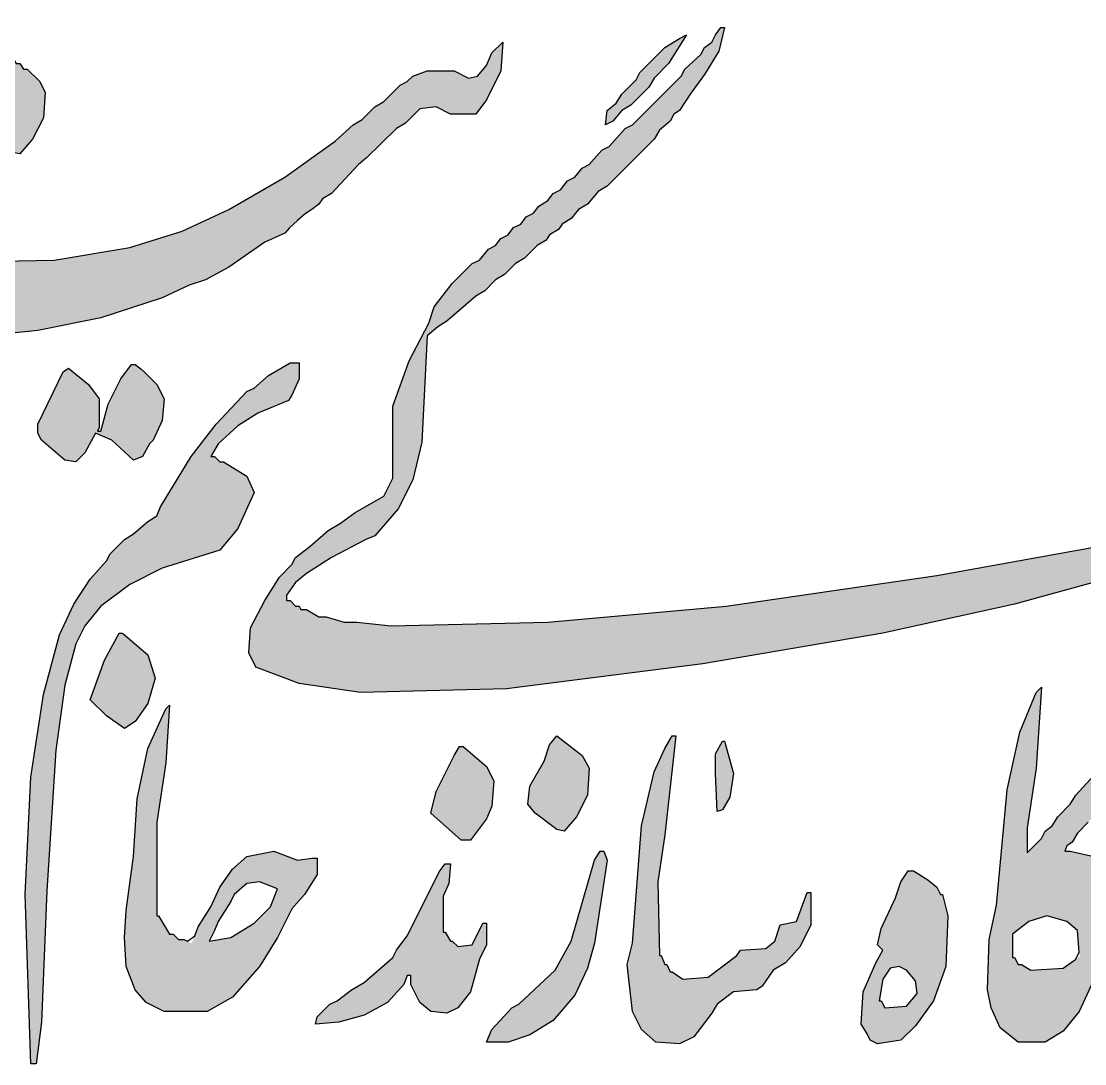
# Model space of a CAD drawing. Header units: inches. Extents: x 212980 to 238967, y -33384 to 2238.
# Drawn here: x 232772.6 to 232954.6, y -31740.1 to -31561.8 of the extents above; entities that cross this region are included whole.
import ezdxf

# ---------------------------------------------------------------- set-up
doc = ezdxf.new("R2010")
doc.units = ezdxf.units.IN
doc.header["$LTSCALE"] = 15
doc.header["$MEASUREMENT"] = 0
doc.layers.add('R2V', color=7, linetype='Continuous')

# ---------------------------------------------------------------- blocks, each defined once
blk = doc.blocks.new('logo NGL-3200')
at = {"linetype": 'Continuous'}
h = blk.add_hatch(color=253, dxfattribs=at)
h.dxf.hatch_style = 1
h.paths.add_polyline_path([(-0.005814, -2.491279), (0.19186, -2.427326), (0.27907, -2.386628), (0.331395, -2.369186), (0.406977, -2.328488), (0.523256, -2.247093), (0.587209, -2.218023), (0.61832, -2.185198), (0.653344, -2.156439), (0.674418, -2.142442), (0.697674, -2.125), (0.709302, -2.107558), (0.738372, -2.090116), (0.825581, -1.997093), (0.850427, -1.975675), (0.947674, -1.880814), (0.976744, -1.863372), (1.023256, -1.81686), (1.075581, -1.811047), (1.122093, -1.834302), (1.203488, -1.834302), (1.238372, -1.787791), (1.284883, -1.694767), (1.290697, -1.601744), (1.255814, -1.636628), (1.238372, -1.677326), (1.209302, -1.712209), (1.180232, -1.718023), (1.133721, -1.694767), (1.046511, -1.694767), (1, -1.712209), (0.982558, -1.729651), (0.959302, -1.741279), (0.906977, -1.793605), (0.877907, -1.811047), (0.837209, -1.851744), (0.808139, -1.869186), (0.75, -1.921512), (0.587209, -2.037791), (0.406977, -2.142442), (0.255814, -2.212209), (0.087209, -2.264535), (-0.156977, -2.305233), (-0.447675, -2.311047), (-0.563954, -2.293605), (-0.604651, -2.293605), (-0.691861, -2.270349), (-0.715117, -2.270349), (-0.80814, -2.235465), (-0.83721, -2.235465), (-0.860465, -2.252907), (-0.883721, -2.264535), (-0.924419, -2.322674), (-0.959303, -2.392442), (-0.994186, -2.438953), (-1.040698, -2.468023), (-1.110465, -2.462209), (-1.127907, -2.462209), (-1.151163, -2.438953), (-1.156977, -2.438953), (-1.174419, -2.398256), (-1.180233, -2.398256), (-1.191861, -2.322674), (-1.197675, -2.322674), (-1.186047, -2.055233), (-1.133721, -1.648256), (-1.133721, -1.514535), (-1.151163, -1.537791), (-1.209303, -1.706395), (-1.255814, -1.956395), (-1.27907, -2.287791), (-1.27907, -2.607558), (-1.255814, -2.665698), (-1.203489, -2.712209), (-1.104651, -2.712209), (-1.063954, -2.677326), (-1.046512, -2.648256), (-1.02907, -2.630814), (-1.011628, -2.578488), (-0.97093, -2.502907), (-0.930233, -2.450581), (-0.889535, -2.450581), (-0.866279, -2.473837), (-0.813954, -2.497093), (-0.616279, -2.537791), (-0.313954, -2.543605), (-0.209303, -2.531977)])
h = blk.add_hatch(color=253, dxfattribs=at)
h.dxf.hatch_style = 1
h.paths.add_polyline_path([(1.436046, -2.113372), (1.406977, -2.130814), (1.389535, -2.15407), (1.366279, -2.165698), (1.348837, -2.188953), (1.325581, -2.200581), (1.308139, -2.223837), (1.284883, -2.235465), (1.267442, -2.258721), (1.244186, -2.270349), (1.215116, -2.305233), (1.19186, -2.31686), (1.127907, -2.380814), (1.069767, -2.456395), (1.052325, -2.508721), (0.988372, -2.630814), (0.936046, -2.776163), (0.936046, -3.008721), (0.906977, -3.06686), (0.813953, -3.119186), (0.767442, -3.15407), (0.726744, -3.177326), (0.668604, -3.229651), (0.622093, -3.264535), (0.610465, -3.287791), (0.569767, -3.328488), (0.523256, -3.40407), (0.476744, -3.491279), (0.47093, -3.572674), (0.494186, -3.619186), (0.633721, -3.671512), (0.831395, -3.700581), (1.302325, -3.688953), (1.936046, -3.607558), (2.517442, -3.508721), (2.94186, -3.415698), (3.383721, -3.293605), (3.459302, -3.252907), (3.47093, -3.235465), (3.476744, -3.212209), (3.453488, -3.194767), (3.401163, -3.194767), (2.69186, -3.322674), (2.011628, -3.421512), (1.436046, -3.473837), (0.930232, -3.485465), (0.819767, -3.473837), (0.77907, -3.473837), (0.72093, -3.456395), (0.697674, -3.456395), (0.656977, -3.43314), (0.639535, -3.43314), (0.633721, -3.421512), (0.622093, -3.421512), (0.604651, -3.40407), (0.593023, -3.40407), (0.593023, -3.386628), (0.622093, -3.34593), (0.656977, -3.31686), (0.738372, -3.264535), (0.848837, -3.206395), (0.877907, -3.194767), (0.953488, -3.107558), (1, -3.014535), (1.02907, -2.892442), (1.046511, -2.549419), (1.081395, -2.520349), (1.110465, -2.502907), (1.203488, -2.421512), (1.232558, -2.40407), (1.267442, -2.369186), (1.296511, -2.351744), (1.331395, -2.31686), (1.360465, -2.299419), (1.401163, -2.258721), (1.430232, -2.241279), (1.44186, -2.223837), (1.47093, -2.206395), (1.482558, -2.188953), (1.511628, -2.171512), (1.534883, -2.142442), (1.563953, -2.125), (1.598837, -2.084302), (1.627907, -2.06686), (1.77907, -1.915698), (1.796511, -1.886628), (1.831395, -1.857558), (1.843023, -1.834302), (1.860465, -1.822674), (1.895349, -1.770349), (1.94186, -1.706395), (1.988372, -1.630814), (2.005814, -1.555233), (1.994186, -1.555233), (1.976744, -1.578488), (1.965116, -1.601744), (1.94186, -1.619186), (1.930232, -1.642442), (1.877907, -1.688953), (1.866279, -1.712209), (1.709302, -1.869186), (1.686046, -1.880814), (1.633721, -1.938953), (1.610465, -1.950581), (1.569767, -1.997093), (1.546511, -2.008721), (1.523256, -2.037791), (1.5, -2.049419), (1.476744, -2.078488), (1.453488, -2.090116)])
h = blk.add_hatch(color=253, dxfattribs=at)
h.dxf.hatch_style = 1
h.paths.add_polyline_path([(1.703488, -1.805233), (1.761628, -1.747093), (1.77907, -1.718023), (1.825581, -1.671512), (1.883721, -1.578488), (1.860465, -1.590116), (1.813953, -1.619186), (1.732558, -1.700581), (1.72093, -1.723837), (1.674418, -1.770349), (1.656977, -1.799419), (1.627907, -1.822674), (1.622093, -1.869186), (1.645349, -1.857558), (1.674418, -1.822674)])
h = blk.add_hatch(color=253, dxfattribs=at)
h.dxf.hatch_style = 1
h.paths.add_polyline_path([(-0.395349, -1.863372), (-0.302326, -1.956395), (-0.267442, -1.962209), (-0.226744, -1.915698), (-0.191861, -1.84593), (-0.186047, -1.764535), (-0.203489, -1.729651), (-0.244186, -1.688953), (-0.255814, -1.688953), (-0.267442, -1.671512), (-0.311047, -1.671512), (-0.325582, -1.700581)])
h = blk.add_hatch(color=253, dxfattribs=at)
h.dxf.hatch_style = 1
h.paths.add_polyline_path([(2.94186, -3.415698), (3.383721, -3.293605), (3.459302, -3.252907), (3.47093, -3.235465), (3.476744, -3.212209), (3.453488, -3.194767), (3.401163, -3.194767), (2.69186, -3.322674), (2.011628, -3.421512), (1.436046, -3.473837), (0.930232, -3.485465), (0.819767, -3.473837), (0.77907, -3.473837), (0.72093, -3.456395), (0.697674, -3.456395), (0.656977, -3.43314), (0.633721, -3.43314), (0.604651, -3.40407), (0.593023, -3.40407), (0.593023, -3.386628), (0.622093, -3.34593), (0.656977, -3.31686), (0.738372, -3.264535), (0.848837, -3.206395), (0.877907, -3.194767), (0.953488, -3.107558), (1, -3.014535), (1.02907, -2.892442), (1.048178, -2.516639), (0.988372, -2.630814), (0.936046, -2.776163), (0.936046, -3.008721), (0.906977, -3.06686), (0.813953, -3.119186), (0.767442, -3.15407), (0.726744, -3.177326), (0.668604, -3.229651), (0.622093, -3.264535), (0.610465, -3.287791), (0.569767, -3.328488), (0.523256, -3.40407), (0.476744, -3.491279), (0.47093, -3.572674), (0.494186, -3.619186), (0.633721, -3.671512), (0.831395, -3.700581), (1.302325, -3.688953), (1.936046, -3.607558), (2.517442, -3.508721)])
h = blk.add_hatch(color=253, dxfattribs=at)
h.dxf.hatch_style = 1
h.paths.add_polyline_path([(-0.151163, -3.886628), (-0.122093, -3.677326), (-0.08721, -3.543605), (-0.05814, -3.485465), (-0.005814, -3.421512), (0.087209, -3.351744), (0.19186, -3.299419), (0.377907, -3.241279), (0.436046, -3.171512), (0.488372, -3.055233), (0.465116, -3.002907), (0.389535, -2.956395), (0.377907, -2.956395), (0.360465, -2.938953), (0.348837, -2.938953), (0.372093, -2.898256), (0.436046, -2.840116), (0.5, -2.799419), (0.598837, -2.758721), (0.610465, -2.741279), (0.633721, -2.688953), (0.633721, -2.636628), (0.604651, -2.636628), (0.534883, -2.677326), (0.488372, -2.718023), (0.465116, -2.729651), (0.366279, -2.834302), (0.284883, -2.938953), (0.186046, -3.101744), (0.174418, -3.130814), (0.145349, -3.148256), (0.098837, -3.188953), (0.069767, -3.206395), (0.023256, -3.252907), (0.011628, -3.276163), (-0.040698, -3.334302), (-0.093023, -3.415698), (-0.139535, -3.514535), (-0.191861, -3.706395), (-0.232558, -3.973837), (-0.25, -4.351744), (-0.232558, -4.898256), (-0.215117, -4.898256), (-0.197675, -4.764535), (-0.180233, -4.340116)])
h = blk.add_hatch(color=253, dxfattribs=at)
h.dxf.hatch_style = 1
h.paths.add_polyline_path([(-0.005814, -2.857558), (-0.017442, -2.857558), (-0.011628, -2.84593), (-0.011628, -2.752907), (-0.046512, -2.706395), (-0.110465, -2.65407), (-0.127907, -2.665698), (-0.209303, -2.834302), (-0.209303, -2.863372), (-0.197675, -2.886628), (-0.122093, -2.950581), (-0.08721, -2.956395), (-0.05814, -2.927326), (-0.023256, -2.863372), (0.02907, -2.886628), (0.098837, -2.950581), (0.127907, -2.938953), (0.151163, -2.898256), (0.16279, -2.886628), (0.19186, -2.822674), (0.197674, -2.752907), (0.174418, -2.706395), (0.133721, -2.665698), (0.122624, -2.655958), (0.104651, -2.642442), (0.093023, -2.642442), (0.058139, -2.688953), (0.017442, -2.770349)])
h = blk.add_hatch(color=253, dxfattribs=at)
h.dxf.hatch_style = 1
h.paths.add_polyline_path([(-0.209303, -2.834302), (-0.209303, -2.863372), (-0.197675, -2.886628), (-0.122093, -2.950581), (-0.08721, -2.956395), (-0.05814, -2.927326), (-0.011628, -2.842054), (-0.011628, -2.752907), (-0.046512, -2.706395), (-0.110465, -2.65407), (-0.127907, -2.665698)])
h = blk.add_hatch(color=253, dxfattribs=at)
h.dxf.hatch_style = 1
h.paths.add_polyline_path([(3.122093, -4.212209), (3.104651, -4.212209), (3.110465, -4.194767), (3.127907, -4.18314), (3.145349, -4.15407), (3.180232, -4.119186), (3.302325, -3.962209), (3.337209, -3.909884), (3.41279, -3.822674), (3.494186, -3.700581), (3.593023, -3.572674), (3.686046, -3.427326), (3.744186, -3.293605), (3.761628, -3.18314), (3.639535, -3.357558), (3.534883, -3.508721), (3.523256, -3.531977), (3.447674, -3.630814), (3.436046, -3.65407), (3.383721, -3.718023), (3.372093, -3.741279), (3.296511, -3.834302), (3.267442, -3.880814), (3.215116, -3.938953), (3.197674, -3.968023), (3.139535, -4.031977), (3.122093, -4.061047), (3.081395, -4.101744), (3.063953, -4.130814), (3.040697, -4.148256), (3.02907, -4.171512), (2.982558, -4.218023), (2.982558, -4.136628), (3.011628, -3.944767), (3.02907, -3.68314), (3.011628, -3.700581), (2.959302, -3.828488), (2.918604, -4.014535), (2.883721, -4.386628), (2.860465, -4.497093), (2.854651, -4.659884), (2.866279, -4.718023), (2.895349, -4.781977), (2.953488, -4.828488), (3.040697, -4.828488), (3.098837, -4.793605), (3.151163, -4.729651), (3.215116, -4.590116), (3.25, -4.438953), (3.255814, -4.31686), (3.226744, -4.252907), (3.197674, -4.229651)])
h.paths.add_polyline_path([(3.110465, -4.438953), (3.145349, -4.468023), (3.152339, -4.551902), (3.098837, -4.590116), (2.994186, -4.59593), (2.965116, -4.578488), (2.953488, -4.578488), (2.94186, -4.555233), (2.936046, -4.555233), (2.936046, -4.479651), (2.988372, -4.438953), (3.046511, -4.421512)], flags=16)
h = blk.add_hatch(color=253, dxfattribs=at)
h.dxf.hatch_style = 1
h.paths.add_polyline_path([(0.168604, -3.65407), (0.145349, -3.578488), (0.063953, -3.508721), (0.052325, -3.508721), (0.005814, -3.59593), (-0.040698, -3.723837), (0.011628, -3.776163), (0.069767, -3.81686), (0.104651, -3.793605), (0.145349, -3.735465)])
h = blk.add_hatch(color=253, dxfattribs=at)
h.dxf.hatch_style = 1
h.paths.add_polyline_path([(0.261628, -4.497093), (0.244186, -4.497093), (0.226744, -4.479651), (0.215116, -4.479651), (0.180232, -4.421512), (0.174418, -4.421512), (0.174418, -4.119186), (0.203488, -3.927326), (0.215116, -3.741279), (0.203488, -3.752907), (0.145349, -3.880814), (0.110465, -4.043605), (0.098837, -4.229651), (0.075581, -4.40407), (0.069767, -4.491279), (0.075581, -4.584302), (0.104651, -4.659884), (0.139535, -4.700581), (0.197674, -4.729651), (0.337209, -4.729651), (0.418604, -4.68314), (0.505814, -4.584302), (0.563953, -4.491279), (0.610465, -4.398256), (0.651163, -4.351744), (0.69186, -4.287791), (0.69186, -4.235465), (0.674418, -4.235465), (0.627907, -4.241279), (0.552325, -4.212209), (0.465116, -4.229651), (0.418604, -4.270349), (0.377907, -4.328488), (0.348837, -4.392442), (0.308139, -4.456395), (0.286821, -4.50969)])
h.paths.add_polyline_path([(0.343023, -4.502907), (0.360465, -4.468023), (0.372093, -4.438953), (0.41279, -4.375), (0.424418, -4.351744), (0.465116, -4.31686), (0.505814, -4.311047), (0.563953, -4.334302), (0.540697, -4.392442), (0.488372, -4.444767), (0.41279, -4.491279)], flags=16)
h = blk.add_hatch(color=253, dxfattribs=at)
h.dxf.hatch_style = 1
h.paths.add_polyline_path([(1.563953, -4.031977), (1.569767, -3.944767), (1.546511, -3.90407), (1.465116, -3.840116), (1.44186, -3.869186), (1.424418, -3.921512), (1.377907, -4.002907), (1.372093, -4.061047), (1.395349, -4.090116), (1.465116, -4.142442), (1.488372, -4.148256), (1.52907, -4.101744)])
h = blk.add_hatch(color=253, dxfattribs=at)
h.dxf.hatch_style = 1
h.paths.add_polyline_path([(1.872093, -4.625), (1.837209, -4.601744), (1.831395, -4.601744), (1.819767, -4.578488), (1.813953, -4.578488), (1.802325, -4.549419), (1.796511, -4.549419), (1.790697, -4.311047), (1.813953, -4.159884), (1.848837, -3.840116), (1.837209, -3.840116), (1.813953, -3.880814), (1.77907, -3.956395), (1.738372, -4.130814), (1.709302, -4.508721), (1.69186, -4.578488), (1.709302, -4.729651), (1.738372, -4.787791), (1.784883, -4.828488), (1.860465, -4.834302), (1.906977, -4.811047), (1.965116, -4.735465), (1.982558, -4.706395), (2.034883, -4.665698), (2.110465, -4.659884), (2.127907, -4.648256), (2.16279, -4.59593), (2.203488, -4.572674), (2.25, -4.520349), (2.284883, -4.450581), (2.284883, -4.34593), (2.273256, -4.34593), (2.238372, -4.438953), (2.186046, -4.450581), (2.168604, -4.502907), (2.139535, -4.526163), (2.058139, -4.531977), (2.046511, -4.549419), (1.953488, -4.619186)])
h = blk.add_hatch(color=253, dxfattribs=at)
h.dxf.hatch_style = 1
h.paths.add_polyline_path([(1.156977, -4.177326), (1.186046, -4.177326), (1.238372, -4.107558), (1.255814, -4.06686), (1.261628, -3.985465), (1.238372, -3.938953), (1.16279, -3.875), (1.151163, -3.875), (1.133721, -3.90407), (1.075581, -4.020349), (1.058139, -4.090116)])
h = blk.add_hatch(color=253, dxfattribs=at)
h.dxf.hatch_style = 1
h.paths.add_polyline_path([(2.034883, -3.962209), (2.005814, -3.857558), (2, -3.857558), (1.976744, -3.898256), (1.976744, -3.962209), (1.982558, -4.084302), (2, -4.078488), (2.023256, -4.037791)])
h = blk.add_hatch(color=253, dxfattribs=at)
h.dxf.hatch_style = 1
h.paths.add_polyline_path([(1.523256, -4.677326), (1.563953, -4.590116), (1.587209, -4.508721), (1.627907, -4.241279), (1.616279, -4.212209), (1.604651, -4.212209), (1.587209, -4.241279), (1.511628, -4.502907), (1.459302, -4.59593), (1.343023, -4.706395), (1.319767, -4.718023), (1.255814, -4.787791), (1.238372, -4.828488), (1.308139, -4.828488), (1.377907, -4.805233), (1.453488, -4.758721)])
h = blk.add_hatch(color=253, dxfattribs=at)
h.dxf.hatch_style = 1
h.paths.add_polyline_path([(0.994186, -4.613372), (0.994186, -4.642442), (1.023256, -4.700581), (1.058139, -4.729651), (1.110465, -4.735465), (1.145349, -4.718023), (1.186046, -4.665698), (1.215116, -4.561047), (1.238372, -4.514535), (1.238372, -4.444767), (1.226744, -4.444767), (1.19186, -4.514535), (1.145349, -4.520349), (1.127907, -4.502907), (1.122093, -4.502907), (1.104651, -4.473837), (1.098837, -4.473837), (1.098837, -4.357558), (1.116279, -4.31686), (1.122093, -4.252907), (1.104651, -4.252907), (1.087209, -4.276163), (0.982558, -4.485465), (0.947674, -4.531977), (0.936046, -4.555233), (0.843023, -4.636628), (0.802325, -4.659884), (0.755814, -4.694767), (0.732558, -4.706395), (0.69186, -4.747093), (0.686046, -4.770349), (0.761628, -4.764535), (0.843023, -4.741279), (0.918604, -4.700581), (0.97093, -4.642442), (0.982558, -4.613372)])
h = blk.add_hatch(color=253, dxfattribs=at)
h.dxf.hatch_style = 1
h.paths.add_polyline_path([(2.517442, -4.531977), (2.494186, -4.572674), (2.453488, -4.665698), (2.447674, -4.770349), (2.480065, -4.824335), (2.5, -4.834302), (2.575581, -4.822674), (2.622093, -4.776163), (2.680232, -4.694767), (2.72093, -4.584302), (2.726744, -4.421512), (2.709302, -4.351744), (2.703488, -4.351744), (2.69186, -4.328488), (2.66279, -4.305233), (2.616279, -4.276163), (2.598837, -4.276163), (2.575581, -4.311047), (2.558139, -4.363372), (2.511628, -4.462209), (2.5, -4.514535)])
h.paths.add_polyline_path([(2.569767, -4.584302), (2.593023, -4.59593), (2.622093, -4.630814), (2.627907, -4.671512), (2.593023, -4.712209), (2.523256, -4.718023), (2.511628, -4.694767), (2.505814, -4.694767), (2.517442, -4.625), (2.540697, -4.590116)], flags=16)
at = {"layer": 'R2V', "color": 253}
for points in [[(-0.447675, -2.311047, 0), (-0.156977, -2.305233, 0), (0.087209, -2.264535, 0), (0.255814, -2.212209, 0), (0.406977, -2.142442, 0), (0.587209, -2.037791, 0), (0.75, -1.921512, 0), (0.808139, -1.869186, 0), (0.837209, -1.851744, 0), (0.877907, -1.811047, 0), (0.906977, -1.793605, 0), (0.959302, -1.741279, 0), (0.982558, -1.729651, 0), (1, -1.712209, 0), (1.046511, -1.694767, 0), (1.133721, -1.694767, 0), (1.180232, -1.718023, 0), (1.209302, -1.712209, 0), (1.238372, -1.677326, 0), (1.255814, -1.636628, 0), (1.290697, -1.601744, 0), (1.284883, -1.694767, 0), (1.238372, -1.787791, 0), (1.203488, -1.834302, 0), (1.122093, -1.834302, 0), (1.075581, -1.811047, 0), (1.023256, -1.81686, 0), (0.976744, -1.863372, 0), (0.947674, -1.880814, 0), (0.850427, -1.975675, 0), (0.825581, -1.997093, 0), (0.738372, -2.090116, 0), (0.709302, -2.107558, 0), (0.697674, -2.125, 0), (0.674418, -2.142442, 0), (0.653344, -2.156439, 0), (0.627907, -2.177326, 0), (0.602874, -2.201495, 0), (0.587209, -2.218023, 0), (0.523256, -2.247093, 0), (0.406977, -2.328488, 0), (0.331395, -2.369186, 0), (0.27907, -2.386628, 0), (0.19186, -2.427326, 0), (-0.005814, -2.491279, 0), (-0.209303, -2.531977, 0), (-0.313954, -2.543605, 0)], [(2.005814, -1.555233, 0), (1.988372, -1.630814, 0), (1.94186, -1.706395, 0), (1.895349, -1.770349, 0), (1.860465, -1.822674, 0), (1.843023, -1.834302, 0), (1.831395, -1.857558, 0), (1.796511, -1.886628, 0), (1.77907, -1.915698, 0), (1.627907, -2.06686, 0), (1.598837, -2.084302, 0), (1.563953, -2.125, 0), (1.534883, -2.142442, 0), (1.511628, -2.171512, 0), (1.482558, -2.188953, 0), (1.47093, -2.206395, 0), (1.44186, -2.223837, 0), (1.430232, -2.241279, 0), (1.401163, -2.258721, 0), (1.360465, -2.299419, 0), (1.331395, -2.31686, 0), (1.296511, -2.351744, 0), (1.267442, -2.369186, 0), (1.232558, -2.40407, 0), (1.203488, -2.421512, 0), (1.110465, -2.502907, 0), (1.081395, -2.520349, 0), (1.046511, -2.549419, 0), (1.02907, -2.892442, 0), (1, -3.014535, 0), (0.953488, -3.107558, 0), (0.877907, -3.194767, 0), (0.848837, -3.206395, 0), (0.738372, -3.264535, 0), (0.656977, -3.31686, 0), (0.622093, -3.34593, 0), (0.593023, -3.386628, 0), (0.593023, -3.40407, 0), (0.604651, -3.40407, 0), (0.622093, -3.421512, 0), (0.633721, -3.421512, 0), (0.639535, -3.43314, 0), (0.656977, -3.43314, 0), (0.697674, -3.456395, 0), (0.72093, -3.456395, 0), (0.77907, -3.473837, 0), (0.819767, -3.473837, 0), (0.930232, -3.485465, 0), (1.436046, -3.473837, 0), (2.011628, -3.421512, 0), (2.69186, -3.322674, 0), (3.401163, -3.194767, 0)], [(3.383721, -3.293605, 0), (2.94186, -3.415698, 0), (2.517442, -3.508721, 0), (1.936046, -3.607558, 0), (1.302325, -3.688953, 0), (0.831395, -3.700581, 0), (0.633721, -3.671512, 0), (0.494186, -3.619186, 0), (0.47093, -3.572674, 0), (0.476744, -3.491279, 0), (0.523256, -3.40407, 0), (0.569767, -3.328488, 0), (0.610465, -3.287791, 0), (0.622093, -3.264535, 0), (0.668604, -3.229651, 0), (0.726744, -3.177326, 0), (0.767442, -3.15407, 0), (0.813953, -3.119186, 0), (0.906977, -3.06686, 0), (0.936046, -3.008721, 0), (0.936046, -2.776163, 0), (0.988372, -2.630814, 0), (1.052325, -2.508721, 0), (1.069767, -2.456395, 0), (1.127907, -2.380814, 0), (1.19186, -2.31686, 0), (1.215116, -2.305233, 0), (1.244186, -2.270349, 0), (1.267442, -2.258721, 0), (1.284883, -2.235465, 0), (1.308139, -2.223837, 0), (1.325581, -2.200581, 0), (1.348837, -2.188953, 0), (1.366279, -2.165698, 0), (1.389535, -2.15407, 0), (1.406977, -2.130814, 0), (1.436046, -2.113372, 0), (1.453488, -2.090116, 0), (1.476744, -2.078488, 0), (1.5, -2.049419, 0), (1.523256, -2.037791, 0), (1.546511, -2.008721, 0), (1.569767, -1.997093, 0), (1.610465, -1.950581, 0), (1.633721, -1.938953, 0), (1.686046, -1.880814, 0), (1.709302, -1.869186, 0), (1.866279, -1.712209, 0), (1.877907, -1.688953, 0), (1.930232, -1.642442, 0), (1.94186, -1.619186, 0), (1.965116, -1.601744, 0), (1.976744, -1.578488, 0), (1.994186, -1.555233, 0), (2.005814, -1.555233, 0)], [(1.883721, -1.578488, 0), (1.825581, -1.671512, 0), (1.77907, -1.718023, 0), (1.761628, -1.747093, 0), (1.703488, -1.805233, 0), (1.674418, -1.822674, 0), (1.645349, -1.857558, 0), (1.622093, -1.869186, 0), (1.627907, -1.822674, 0), (1.656977, -1.799419, 0), (1.674418, -1.770349, 0), (1.72093, -1.723837, 0), (1.732558, -1.700581, 0), (1.813953, -1.619186, 0), (1.860465, -1.590116, 0), (1.883721, -1.578488, 0)], [(-0.290698, -1.65407, 0), (-0.27907, -1.671512, 0), (-0.267442, -1.671512, 0), (-0.255814, -1.688953, 0), (-0.244186, -1.688953, 0), (-0.203489, -1.729651, 0), (-0.186047, -1.764535, 0), (-0.191861, -1.84593, 0), (-0.226744, -1.915698, 0), (-0.267442, -1.962209, 0), (-0.302326, -1.956395, 0), (-0.395349, -1.863372, 0), (-0.325582, -1.700581, 0), (-0.302326, -1.65407, 0), (-0.290698, -1.65407, 0)], [(0.633721, -2.636628, 0), (0.633721, -2.688953, 0), (0.610465, -2.741279, 0), (0.598837, -2.758721, 0), (0.5, -2.799419, 0), (0.436046, -2.840116, 0), (0.372093, -2.898256, 0), (0.348837, -2.938953, 0), (0.360465, -2.938953, 0), (0.377907, -2.956395, 0), (0.389535, -2.956395, 0), (0.465116, -3.002907, 0), (0.488372, -3.055233, 0), (0.436046, -3.171512, 0), (0.377907, -3.241279, 0), (0.19186, -3.299419, 0), (0.087209, -3.351744, 0), (-0.005814, -3.421512, 0), (-0.05814, -3.485465, 0), (-0.08721, -3.543605, 0), (-0.122093, -3.677326, 0), (-0.151163, -3.886628, 0), (-0.180233, -4.340116, 0), (-0.197675, -4.764535, 0), (-0.215117, -4.898256, 0), (-0.232558, -4.898256, 0), (-0.25, -4.351744, 0), (-0.232558, -3.973837, 0), (-0.191861, -3.706395, 0), (-0.139535, -3.514535, 0), (-0.093023, -3.415698, 0), (-0.040698, -3.334302, 0), (0.011628, -3.276163, 0), (0.023256, -3.252907, 0), (0.069767, -3.206395, 0), (0.098837, -3.188953, 0), (0.145349, -3.148256, 0), (0.174418, -3.130814, 0), (0.186046, -3.101744, 0), (0.284883, -2.938953, 0), (0.366279, -2.834302, 0), (0.465116, -2.729651, 0), (0.488372, -2.718023, 0), (0.534883, -2.677326, 0), (0.604651, -2.636628, 0), (0.633721, -2.636628, 0)], [(0.104651, -2.642442, 0), (0.122624, -2.655958, 0), (0.133721, -2.665698, 0), (0.174418, -2.706395, 0), (0.197674, -2.752907, 0), (0.19186, -2.822674, 0), (0.16279, -2.886628, 0), (0.16279, -2.886628, 0), (0.151163, -2.898256, 0), (0.151163, -2.898256, 0), (0.127907, -2.938953, 0), (0.098837, -2.950581, 0), (0.02907, -2.886628, 0), (-0.023256, -2.863372, 0), (-0.05814, -2.927326, 0), (-0.08721, -2.956395, 0), (-0.122093, -2.950581, 0), (-0.197675, -2.886628, 0), (-0.209303, -2.863372, 0), (-0.209303, -2.834302, 0), (-0.127907, -2.665698, 0), (-0.110465, -2.65407, 0), (-0.046512, -2.706395, 0), (-0.011628, -2.752907, 0), (-0.011628, -2.84593, 0), (-0.017442, -2.857558, 0), (-0.005814, -2.857558, 0), (0.017442, -2.770349, 0), (0.058139, -2.688953, 0), (0.093023, -2.642442, 0), (0.104651, -2.642442, 0)], [(3.180232, -4.119186, 0), (3.145349, -4.15407, 0), (3.127907, -4.18314, 0), (3.110465, -4.194767, 0), (3.104651, -4.212209, 0), (3.122093, -4.212209, 0), (3.197674, -4.229651, 0)], [(3.215116, -4.590116, 0), (3.151163, -4.729651, 0), (3.098837, -4.793605, 0), (3.040697, -4.828488, 0), (2.953488, -4.828488, 0), (2.895349, -4.781977, 0), (2.866279, -4.718023, 0), (2.854651, -4.659884, 0), (2.860465, -4.497093, 0), (2.883721, -4.386628, 0), (2.918604, -4.014535, 0), (2.959302, -3.828488, 0), (3.011628, -3.700581, 0), (3.02907, -3.68314, 0), (3.011628, -3.944767, 0), (2.982558, -4.136628, 0), (2.982558, -4.218023, 0), (3.02907, -4.171512, 0), (3.040697, -4.148256, 0), (3.063953, -4.130814, 0), (3.081395, -4.101744, 0), (3.122093, -4.061047, 0), (3.139535, -4.031977, 0), (3.197674, -3.968023, 0)], [(0.063953, -3.508721, 0), (0.145349, -3.578488, 0), (0.168604, -3.65407, 0), (0.145349, -3.735465, 0), (0.104651, -3.793605, 0), (0.069767, -3.81686, 0), (0.011628, -3.776163, 0), (-0.040698, -3.723837, 0), (0.005814, -3.59593, 0), (0.052325, -3.508721, 0), (0.063953, -3.508721, 0)], [(0.215116, -3.741279, 0), (0.203488, -3.927326, 0), (0.174418, -4.119186, 0), (0.174418, -4.421512, 0), (0.180232, -4.421512, 0), (0.215116, -4.479651, 0), (0.226744, -4.479651, 0), (0.244186, -4.497093, 0), (0.261628, -4.497093, 0), (0.273256, -4.502907, 0), (0.296511, -4.485465, 0), (0.308139, -4.456395, 0), (0.348837, -4.392442, 0), (0.377907, -4.328488, 0), (0.418604, -4.270349, 0), (0.465116, -4.229651, 0), (0.552325, -4.212209, 0), (0.627907, -4.241279, 0), (0.674418, -4.235465, 0), (0.69186, -4.235465, 0), (0.69186, -4.287791, 0), (0.651163, -4.351744, 0), (0.610465, -4.398256, 0), (0.563953, -4.491279, 0), (0.505814, -4.584302, 0), (0.418604, -4.68314, 0), (0.337209, -4.729651, 0), (0.197674, -4.729651, 0), (0.139535, -4.700581, 0), (0.104651, -4.659884, 0), (0.075581, -4.584302, 0), (0.069767, -4.491279, 0), (0.075581, -4.40407, 0), (0.098837, -4.229651, 0), (0.110465, -4.043605, 0), (0.145349, -3.880814, 0), (0.203488, -3.752907, 0), (0.215116, -3.741279, 0)], [(1.465116, -3.840116, 0), (1.546511, -3.90407, 0), (1.569767, -3.944767, 0), (1.563953, -4.031977, 0), (1.52907, -4.101744, 0), (1.488372, -4.148256, 0), (1.465116, -4.142442, 0), (1.395349, -4.090116, 0), (1.372093, -4.061047, 0), (1.377907, -4.002907, 0), (1.424418, -3.921512, 0), (1.44186, -3.869186, 0), (1.465116, -3.840116, 0)], [(1.848837, -3.840116, 0), (1.813953, -4.159884, 0), (1.790697, -4.311047, 0), (1.796511, -4.549419, 0), (1.802325, -4.549419, 0), (1.813953, -4.578488, 0), (1.819767, -4.578488, 0), (1.831395, -4.601744, 0), (1.837209, -4.601744, 0), (1.872093, -4.625, 0), (1.953488, -4.619186, 0), (2.046511, -4.549419, 0), (2.058139, -4.531977, 0), (2.139535, -4.526163, 0), (2.168604, -4.502907, 0), (2.186046, -4.450581, 0), (2.238372, -4.438953, 0), (2.273256, -4.34593, 0), (2.284883, -4.34593, 0), (2.284883, -4.450581, 0), (2.25, -4.520349, 0), (2.203488, -4.572674, 0), (2.16279, -4.59593, 0), (2.127907, -4.648256, 0), (2.110465, -4.659884, 0), (2.034883, -4.665698, 0), (1.982558, -4.706395, 0), (1.965116, -4.735465, 0), (1.906977, -4.811047, 0), (1.860465, -4.834302, 0), (1.784883, -4.828488, 0), (1.738372, -4.787791, 0), (1.709302, -4.729651, 0), (1.69186, -4.578488, 0), (1.709302, -4.508721, 0), (1.738372, -4.130814, 0), (1.77907, -3.956395, 0), (1.813953, -3.880814, 0), (1.837209, -3.840116, 0), (1.848837, -3.840116, 0)], [(1.16279, -3.875, 0), (1.238372, -3.938953, 0), (1.261628, -3.985465, 0), (1.255814, -4.06686, 0), (1.238372, -4.107558, 0), (1.186046, -4.177326, 0), (1.156977, -4.177326, 0), (1.058139, -4.090116, 0), (1.075581, -4.020349, 0), (1.133721, -3.90407, 0), (1.151163, -3.875, 0), (1.16279, -3.875, 0)], [(2.005814, -3.857558, 0), (2.034883, -3.962209, 0), (2.023256, -4.037791, 0), (2, -4.078488, 0), (1.982558, -4.084302, 0), (1.976744, -3.962209, 0), (1.976744, -3.898256, 0), (2, -3.857558, 0), (2.005814, -3.857558, 0)], [(1.616279, -4.212209, 0), (1.627907, -4.241279, 0), (1.587209, -4.508721, 0), (1.563953, -4.590116, 0), (1.523256, -4.677326, 0), (1.453488, -4.758721, 0), (1.377907, -4.805233, 0), (1.308139, -4.828488, 0), (1.238372, -4.828488, 0), (1.255814, -4.787791, 0), (1.319767, -4.718023, 0), (1.343023, -4.706395, 0), (1.459302, -4.59593, 0), (1.511628, -4.502907, 0), (1.587209, -4.241279, 0), (1.604651, -4.212209, 0), (1.616279, -4.212209, 0)], [(1.122093, -4.252907, 0), (1.116279, -4.31686, 0), (1.098837, -4.357558, 0), (1.098837, -4.473837, 0), (1.104651, -4.473837, 0), (1.122093, -4.502907, 0), (1.127907, -4.502907, 0), (1.145349, -4.520349, 0), (1.19186, -4.514535, 0), (1.226744, -4.444767, 0), (1.238372, -4.444767, 0), (1.238372, -4.514535, 0), (1.215116, -4.561047, 0), (1.186046, -4.665698, 0), (1.145349, -4.718023, 0), (1.110465, -4.735465, 0), (1.058139, -4.729651, 0), (1.023256, -4.700581, 0), (0.994186, -4.642442, 0), (0.994186, -4.613372, 0), (0.982558, -4.613372, 0), (0.97093, -4.642442, 0), (0.918604, -4.700581, 0), (0.843023, -4.741279, 0), (0.761628, -4.764535, 0), (0.686046, -4.770349, 0), (0.69186, -4.747093, 0), (0.732558, -4.706395, 0), (0.755814, -4.694767, 0), (0.802325, -4.659884, 0), (0.843023, -4.636628, 0), (0.936046, -4.555233, 0), (0.947674, -4.531977, 0), (0.982558, -4.485465, 0), (1.087209, -4.276163, 0), (1.104651, -4.252907, 0), (1.122093, -4.252907, 0)], [(2.616279, -4.276163, 0), (2.66279, -4.305233, 0), (2.69186, -4.328488, 0), (2.703488, -4.351744, 0), (2.709302, -4.351744, 0), (2.726744, -4.421512, 0), (2.72093, -4.584302, 0), (2.680232, -4.694767, 0), (2.622093, -4.776163, 0), (2.575581, -4.822674, 0), (2.5, -4.834302, 0), (2.476744, -4.822674, 0), (2.465116, -4.799419, 0), (2.447674, -4.770349, 0), (2.453488, -4.665698, 0), (2.494186, -4.572674, 0), (2.517442, -4.531977, 0), (2.5, -4.514535, 0), (2.511628, -4.462209, 0), (2.558139, -4.363372, 0), (2.575581, -4.311047, 0), (2.598837, -4.276163, 0), (2.616279, -4.276163, 0)], [(0.505814, -4.311047, 0), (0.465116, -4.31686, 0), (0.424418, -4.351744, 0), (0.41279, -4.375, 0), (0.372093, -4.438953, 0), (0.360465, -4.468023, 0), (0.343023, -4.502907, 0), (0.41279, -4.491279, 0), (0.488372, -4.444767, 0), (0.540697, -4.392442, 0), (0.563953, -4.334302, 0), (0.505814, -4.311047, 0)], [(3.046511, -4.421512, 0), (2.988372, -4.438953, 0), (2.936046, -4.479651, 0), (2.936046, -4.555233, 0), (2.94186, -4.555233, 0), (2.953488, -4.578488, 0), (2.965116, -4.578488, 0), (2.994186, -4.59593, 0), (3.098837, -4.590116, 0), (3.139535, -4.561047, 0), (3.151163, -4.537791, 0), (3.145349, -4.468023, 0), (3.110465, -4.438953, 0), (3.046511, -4.421512, 0)], [(2.569767, -4.584302, 0), (2.540697, -4.590116, 0), (2.517442, -4.625, 0), (2.505814, -4.694767, 0), (2.511628, -4.694767, 0), (2.523256, -4.718023, 0), (2.593023, -4.712209, 0), (2.627907, -4.671512, 0), (2.622093, -4.630814, 0), (2.593023, -4.59593, 0), (2.569767, -4.584302, 0)]]:
    blk.add_polyline3d(points, dxfattribs=at)
blk = doc.blocks.new('KADR')
at = {"linetype": 'Continuous', "xscale": 93.1855787008933, "yscale": 93.1855787008933, "zscale": 93.1855787008933}
blk.add_blockref('logo NGL-3200', (238305.07, -4304.66), dxfattribs=at)

msp = doc.modelspace()

# ---------------------------------------------------------------- block references
at = {"color": 11, "xscale": 0.5689963642128438, "yscale": 0.5689963642128438, "zscale": 0.5689963642128438}
msp.add_blockref('KADR', (97191.84, -29031.04), dxfattribs=at)

doc.saveas('drawing.dxf')
